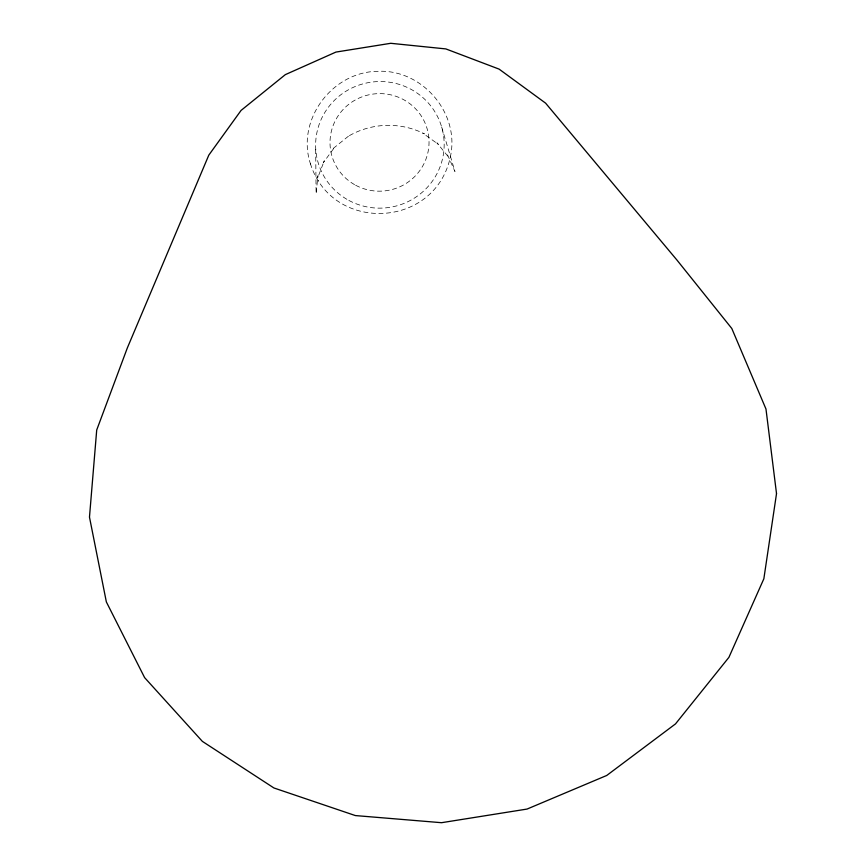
<?xml version="1.0" encoding="UTF-8"?>
<svg xmlns="http://www.w3.org/2000/svg" width="866" height="866" viewBox="0 0 866 866"><rect width="100%" height="100%" fill="white"/><g stroke="black" fill="none" stroke-linecap="round" stroke-linejoin="round"><path stroke-width="0.65" stroke-dasharray="4.33 3.25" d="M310.353 163.512C331.429 232.11 431.907 229.274 449.649 159.994L449.725 159.322C461.686 115.135 423.095 68.977 377.749 71.315C332.273 71.672 296.118 119.887 310.353 163.512L310.656 164.172M318.125 180.377L318.407 180.994M441.649 126.999L454.975 171.555L447.57 154.949L448.588 157.103L436.897 142.814L438.326 144.297L422.889 133.245L424.372 133.84C400.612 121.727 371.59 122.647 348.587 136.103L349.399 135.432L333.237 148.432L334.514 147.393L323.299 162.7L324.241 160.849L317.606 178.071L317.941 175.701L316.101 193.778L315.657 147.166M355.666 185.248A49.524 48.756 -8.6 0 0 429.027 141.158A49.524 48.756 -8.6 0 0 353.88 100.792A49.524 48.756 -8.6 0 0 355.666 185.248M348.846 200.414A64.3 63.283 -8.6 0 0 444.161 143.323A64.3 63.283 -8.6 0 0 346.692 90.8A64.3 63.283 -8.6 0 0 348.846 200.414"/><path stroke-width="1.3" d="M776.521 493.609L763.855 578.769L728.912 657.348L675.502 723.9L606.73 775.471L527.08 809.06L441.519 822.7L355.352 815.566L273.905 787.963L202.363 741.372L144.611 677.623L106.356 601.935L89.479 517.121L96.711 430.012L127.334 347.948L208.803 155.133L241.073 110.415L285.347 74.628L335.921 52.079L390.75 43.3L445.849 48.918L499.076 69.107L545.602 103.151L676.941 260.049L731.802 328.485L765.977 409.023L776.521 493.609"/></g></svg>
